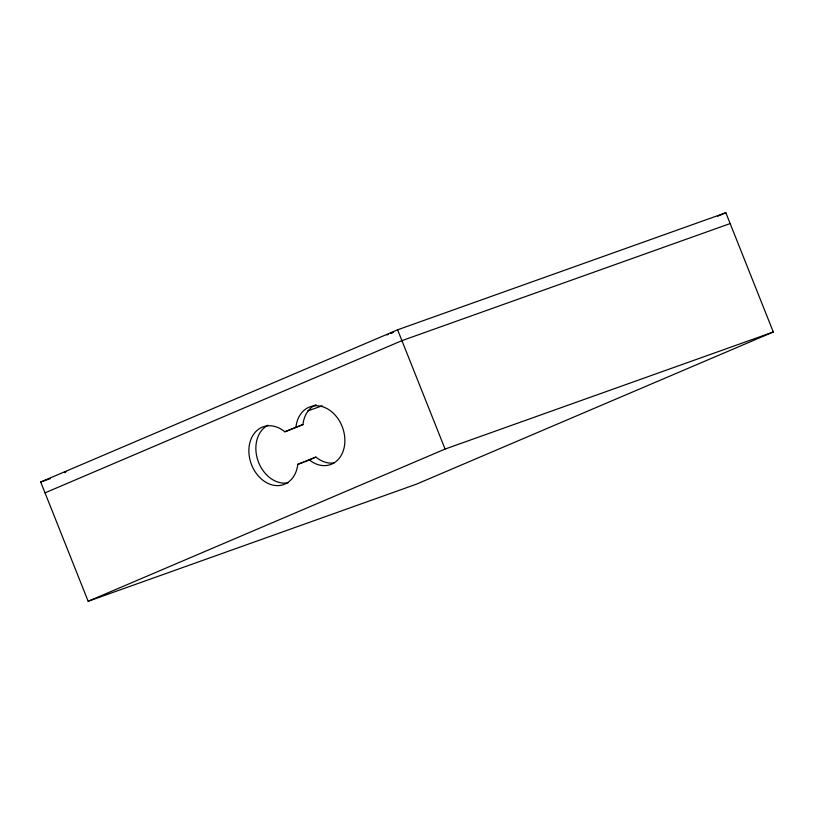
<?xml version="1.0" encoding="UTF-8"?>
<svg xmlns="http://www.w3.org/2000/svg" width="814" height="814" viewBox="0 0 814 814"><rect width="100%" height="100%" fill="white"/><g stroke="black" fill="none" stroke-linecap="round" stroke-linejoin="round"><path stroke-width="1.22" d="M64.51 472.619L65.71 472.028M387.077 334.951L388.085 334.483M64.377 472.527L65.853 471.886M40.7 482.01L397.608 329.812L725.844 212.729L773.3 331.99L416.392 484.188L88.156 601.271L40.7 482.01L50.285 478.591M45.014 492.857L401.923 340.649L730.158 223.565M717.673 216.209L725.844 212.729M334.025 462.942A30.647 23.667 70.4 0 1 315.903 457.081L297.782 464.326A30.647 23.667 70.4 0 1 267.43 483.129A30.647 23.667 70.4 0 1 250.488 440.578A30.647 23.667 70.4 0 1 284.839 431.796L302.961 424.562A30.647 23.667 70.4 0 1 315.995 404.731M302.961 424.562L284.839 431.796M304.762 461.833L315.903 457.081M88.156 601.271L445.075 449.063L773.3 331.99M390.608 333.465L392.104 332.834M391.412 333.058L393.508 332.204M307.804 410.917L322.151 405.799M297.782 464.326L303.602 462.25M397.608 329.812L445.075 449.063M288.309 482.733A30.647 23.667 70.4 0 1 258.079 461.039A30.647 23.667 70.4 0 1 267.999 425.244M295.97 427.045A30.647 23.667 70.4 0 1 326.333 408.241A30.647 23.667 70.4 0 1 343.264 450.793A30.647 23.667 70.4 0 1 308.913 459.574"/></g></svg>
